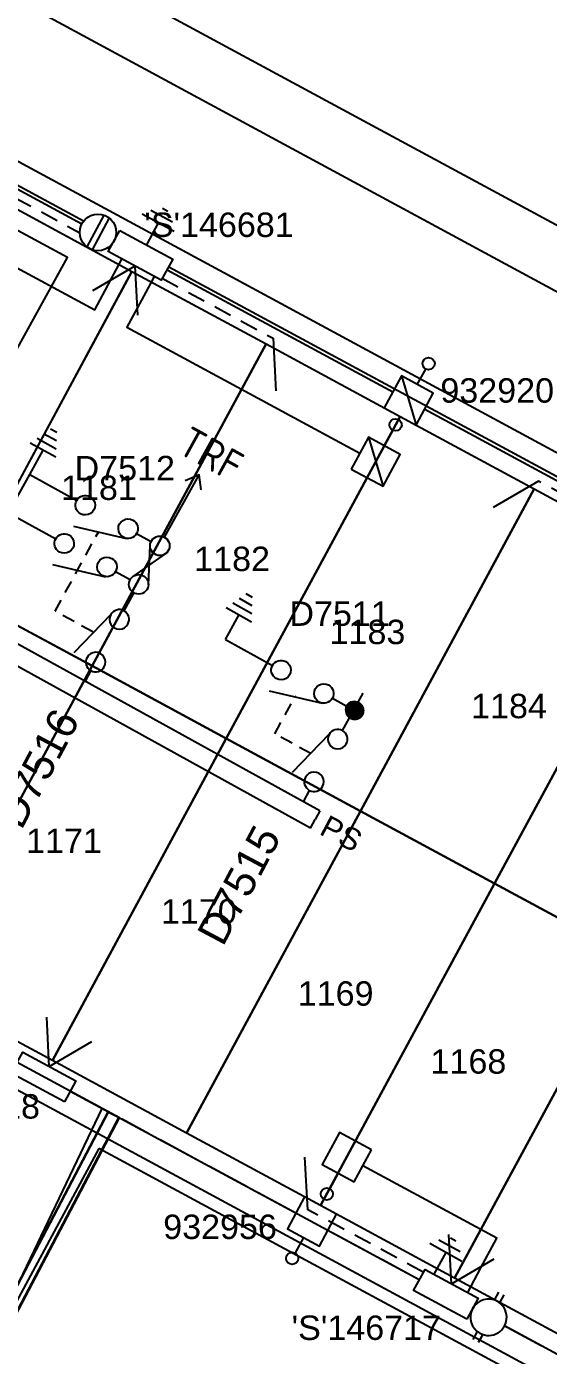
# Model space of a CAD drawing. Header units: metres. Extents: x 303507 to 304452, y 6274483 to 6275961.
# Drawn here: x 304217.1 to 304259.9, y 6274784.9 to 6274893.8 of the extents above; entities that cross this region are included whole.
import ezdxf
from ezdxf.enums import TextEntityAlignment as Align

# ---------------------------------------------------------------- set-up
doc = ezdxf.new("R2010")
doc.units = ezdxf.units.M
doc.header["$LTSCALE"] = 0.7
for name, pattern in [('A', [0]), ('Cable Exist UG', [8.2, 4, -1.2, 1.8, -1.2]), ('CENTERX2', [101.6, 63.5, -12.7, 12.7, -12.7]), ('Dash', [5, 3, -2]), ('IE Trench LV', [6.5, 5, -1.5])]:
    doc.linetypes.add(name, pattern=pattern)
doc.layers.get('0').update_dxf_attribs({"color": 6})
for name, color, linetype in [('_User Miscellaneous11', 7, 'Continuous'), ('_User Miscellaneous4', 7, 'Continuous'), ('_User Miscellaneous7', 150, 'Continuous'), ('_User Miscellaneous8', 7, 'Continuous'), ('_User Miscellaneous9', 8, 'Continuous'), ('Cadastre Developer_SP_NEW', 4, 'Continuous'), ('Cadastre Roads_SP_NEW', 8, 'Continuous'), ('Duct_SP_NEW', 2, 'Continuous'), ('Equip_HV_NEW', 2, 'Continuous'), ('Equip_LV_NEW', 5, 'Continuous'), ('Mains_HV_NEW_U72', 2, 'Continuous'), ('Mains_LV_NEW_R6', 2, 'Continuous'), ('Mains_LV_NEW_T84', 2, 'Continuous'), ('Services_SP_NEW_UG', 2, 'Continuous'), ('SupportsUG_SP_LV_NEW', 2, 'Continuous'), ('SupportsUG_SP_LV_SL_NEW', 2, 'Continuous'), ('Trench_SP_NEW', 2, 'Continuous')]:
    doc.layers.add(name, color=color, linetype=linetype)
doc.layers.add('_User Miscellaneous5', color=7, linetype='Continuous', lineweight=35)
doc.styles.add('ARIAL', font='arial.ttf', dxfattribs={"height": 2})
doc.styles.add('IESYMBOL1', font='isocp.shx')
doc.styles.add('POLE_LABEL', font='arial.ttf')
doc.styles.add('SL_LABEL', font='arial.ttf')
doc.styles.get("Standard").update_dxf_attribs({"font": 'arial.ttf'})
doc.styles.add('style1', font='iso3098b.shx')
doc.styles.add('SWG_LABEL', font='arial.ttf')
doc.styles.add('SWITCH_LABEL', font='arial.ttf', dxfattribs={"height": 2.5})
doc.linetypes.add('Cable New UG', pattern='A,8,-1,["x",style1,S=3.5,R=0,X=0.35,Y=-1],-3.5', length=12.5)
doc.linetypes.add('Cable Z', pattern='A,8,-1,["Z",Standard,S=2.5,R=0,X=0.35,Y=-1.25],-3.5', length=12.5)
doc.linetypes.add('IE Trench HV', pattern='A,8,-2,["/",style1,S=2.5,R=0,X=0.1,Y=-1],-4.5', length=14.5)

# ---------------------------------------------------------------- blocks, each defined once
blk = doc.blocks.new('*U106')
at = {"layer": '_User Miscellaneous7', "lineweight": -3}
blk.add_lwpolyline([(0, -3.03), (0, -1.58)], dxfattribs=at)
blk.add_lwpolyline([(-1.49, -6), (1.49, -6), (1.49, -3.03), (-1.49, -3.03)], close=True, dxfattribs=at)
blk.add_circle((0, -1.08), 0.5, dxfattribs=at)
at = {"layer": '_User Miscellaneous8', "color": 2, "lineweight": -3}
blk.add_lwpolyline([(-1.49, 0), (1.49, 0), (1.49, 2.97), (-1.49, 2.97)], close=True, dxfattribs=at)
at = {"style": 'POLE_LABEL', "flags": 9}
blk.add_attdef('STRUCTURE_PLANT_NUMBER', text='', height=0.2, dxfattribs=at).set_placement((1.64, 1.73), align=Align.MIDDLE_LEFT)
for tag, flags, p in [('STREET_CODE', 9, (1.64, 1.49)), ('OWNED_BY', 9, (1.64, 1.09)), ('COLUMN_TYPE', 9, (1.64, 1.29)), ('OPERATED_BY', 9, (1.64, 0.89)), ('STATE', 9, (1.64, 0.49)), ('MAINTAINED_BY', 9, (1.64, 0.69)), ('USAGE', 9, (1.64, 0.29)), ('LEGEND', 9, (1.64, 0.09)), ('SUBURB', 9, (1.64, -0.31)), ('STREETNAME', 9, (1.64, -0.51)), ('PARENT', 9, (1.64, -0.11)), ('LOCATION', 9, (1.64, -0.71)), ('NOTES', 9, (1.64, -0.91)), ('LABEL_ALIGNMENT', 9, (1.64, -1.11)), ('Z', 1, (1.64, -1.31))]:
    blk.add_attdef(tag, text='', height=0.2, dxfattribs=dict(flags=flags)).set_placement(p, align=Align.MIDDLE_LEFT)
at = {"layer": '_User Miscellaneous5', "style": 'ARIAL', "flags": 8}
blk.add_attdef('ASSET_NUM', text='', height=2, dxfattribs=at).set_placement((2, 3.49), align=Align.MIDDLE_LEFT)
blk = doc.blocks.new('*U66')
at = {"layer": '_User Miscellaneous8', "color": 2}
blk.add_line((0, 0), (0, 1.45), dxfattribs=at)
blk.add_circle((0, 1.95), 0.5, dxfattribs=at)
for tag, p, flags in [('Z', (0, 0), 1), ('OPERATED_BY', (0, -9.61), 9)]:
    blk.add_attdef(tag, p, '', height=0.2, dxfattribs=dict(flags=flags))
at = {"style": 'SL_LABEL', "flags": 9}
blk.add_attdef('STREET_CODE', text='', height=0.2, dxfattribs=at).set_placement((0, -0.2), align=Align.MIDDLE_LEFT)
at = {"flags": 9}
for tag, p in [('CONSTRUCTED_VOLTAGE', (0, -0.4)), ('CONTROL_TYPE', (0, -0.6)), ('LANTERN_PURPOSE', (0, -0.8)), ('LANTERN_TYPE', (0, -1)), ('OPERATING_VOLTAGE', (0, -1.4)), ('ORIENTATION', (0, -1.6)), ('OWNED_BY', (0, -1.8)), ('STATE', (0, -2)), ('NO_PHASES', (0, -1.2)), ('USAGE', (0, -2.2)), ('CEXIST', (0, -2.4)), ('CNEW', (0, -2.6)), ('CNUMBER', (0, -2.8)), ('CREMOVE', (0, -3)), ('CREPLACE', (0, -3.2)), ('LKINGHEIGHT', (0, -3.4)), ('LBRACKET', (0, -3.6)), ('LBRACKETVOCAB', (0, -3.8)), ('LCATEGORY', (0, -4)), ('LCHARGE1', (0, -4.2)), ('LCHARGE1PERCENT', (0, -4.4)), ('LCHARGE2', (0, -4.6)), ('LCHARGE2PERCENT', (0, -4.8)), ('LCHARGE3', (0, -5)), ('LCHARGE3PERCENT', (0, -5.2)), ('LEXIST', (0, -5.4)), ('LLAMP', (0, -5.6)), ('LLAMPVOCAB', (0, -5.8)), ('LMAST', (0, -6)), ('LMASTVOCAB', (0, -6.2)), ('LNEW', (0, -6.4)), ('LANTNUMBER', (0, -6.6)), ('LOUTREACH', (0, -7)), ('LOUTREACHVOCAB', (0, -7.2)), ('LRATECODE', (0, -7.4)), ('LREMOVE', (0, -7.6)), ('SUBURB', (0, -8.6)), ('STREETNAME', (0, -8.8)), ('LREPLACE', (0, -7.8)), ('LTYPE', (0, -8)), ('LTYPEVOCAB', (0, -8.2)), ('LEGEND', (0, -8.4)), ('LOCATION', (0, -9)), ('NOTES', (0, -9.2)), ('MAINTAINED_BY', (0, -9.86))]:
    blk.add_attdef(tag, text='', height=0.2, dxfattribs=at).set_placement(p, align=Align.MIDDLE_LEFT)
blk = doc.blocks.new('*U149')
at = {"layer": '_User Miscellaneous7', "lineweight": -3}
for points in [[(0, -2.73), (0, -1.28)], [(-1.49, -2.73), (1.5, -5.71)]]:
    blk.add_lwpolyline(points, dxfattribs=at)
blk.add_lwpolyline([(-1.49, -5.7), (1.48, -5.7), (1.48, -2.73), (-1.49, -2.73)], close=True, dxfattribs=at)
blk.add_circle((0, -0.78), 0.5, dxfattribs=at)
at = {"layer": '_User Miscellaneous8', "color": 2, "lineweight": -3}
blk.add_lwpolyline([(-1.49, 0), (1.48, 0), (1.48, 2.97), (-1.49, 2.97)], close=True, dxfattribs=at)
blk.add_lwpolyline([(-1.49, 2.97), (1.5, -0.01)], dxfattribs=at)
at = {"style": 'POLE_LABEL', "flags": 9}
blk.add_attdef('STRUCTURE_PLANT_NUMBER', text='', height=0.2, dxfattribs=at).set_placement((1.64, 1.73), align=Align.MIDDLE_LEFT)
for tag, flags, p in [('STREET_CODE', 9, (1.64, 1.48)), ('OWNED_BY', 9, (1.64, 1.09)), ('COLUMN_TYPE', 9, (1.64, 1.29)), ('OPERATED_BY', 9, (1.64, 0.89)), ('STATE', 9, (1.64, 0.49)), ('MAINTAINED_BY', 9, (1.64, 0.69)), ('USAGE', 9, (1.64, 0.29)), ('LEGEND', 9, (1.64, 0.09)), ('SUBURB', 9, (1.64, -0.31)), ('STREETNAME', 9, (1.64, -0.51)), ('PARENT', 9, (1.64, -0.11)), ('LOCATION', 9, (1.64, -0.71)), ('NOTES', 9, (1.64, -0.91)), ('LABEL_ALIGNMENT', 9, (1.64, -1.11)), ('Z', 1, (1.64, -1.31))]:
    blk.add_attdef(tag, text='', height=0.2, dxfattribs=dict(flags=flags)).set_placement(p, align=Align.MIDDLE_LEFT)
at = {"layer": '_User Miscellaneous5', "style": 'ARIAL', "flags": 8}
blk.add_attdef('ASSET_NUM', text='', height=2, dxfattribs=at).set_placement((2, 3.49), align=Align.MIDDLE_LEFT)
blk = doc.blocks.new('*U86')
at = {"lineweight": -3}
blk.add_lwpolyline([(-2.48, 2.49), (2.47, 2.49), (2.47, 0.51), (-2.48, 0.51)], close=True, dxfattribs=at)
for tag, flags, p in [('STREET_CODE', 9, (1.5, 3.5)), ('OWNED_BY', 9, (1.5, 3.3)), ('OPERATED_BY', 9, (1.5, 3.1)), ('STATE', 9, (1.5, 2.7)), ('SUPPORT_TYPE', 9, (1.5, 2.5)), ('MAINTAINED_BY', 9, (1.5, 2.9)), ('USAGE', 9, (1.5, 2.3)), ('LEGEND', 9, (1.5, 2.1)), ('SUBURB', 9, (1.5, 1.7)), ('STREETNAME', 9, (1.5, 1.5)), ('PARENT', 9, (1.5, 1.9)), ('LOCATION', 9, (1.5, 1.3)), ('NOTES', 9, (1.5, 1.1)), ('Z', 1, (1.5, 0.9))]:
    blk.add_attdef(tag, text='', height=0.2, dxfattribs=dict(flags=flags)).set_placement(p, align=Align.MIDDLE_LEFT)
at = {"layer": '_User Miscellaneous4', "style": 'ARIAL', "flags": 8}
blk.add_attdef('ASSET_NUM', text='', height=2, dxfattribs=at).set_placement((2, 5.5), align=Align.MIDDLE_LEFT)
blk = doc.blocks.new('A$C1B2C29DD')
at = {"layer": 'Services_SP_NEW_UG', "color": 2, "flags": 128}
for points in [[(0, 0), (-2.1, 3.44)], [(0, 0), (2.1, 3.44)]]:
    blk.add_lwpolyline(points, dxfattribs=at)
blk = doc.blocks.new('*U80')
at = {"layer": 'Services_SP_NEW_UG', "color": 2, "flags": 128}
blk.add_lwpolyline([(12.5, -0.75), (14.75, 2.93)], dxfattribs=at)
at = {"layer": 'Services_SP_NEW_UG', "color": 2, "linetype": 'Dash', "ltscale": 0.7, "flags": 128}
blk.add_lwpolyline([(2.47, -0.75), (12.5, -0.75)], dxfattribs=at)
blk = doc.blocks.new('*U129')
at = {"layer": 'Services_SP_NEW_UG', "color": 2, "flags": 128}
blk.add_lwpolyline([(-12.82, -0.75), (-15.07, 2.93)], dxfattribs=at)
at = {"layer": 'Services_SP_NEW_UG', "color": 2, "linetype": 'Dash', "ltscale": 0.7, "flags": 128}
blk.add_lwpolyline([(-2.47, -0.75), (-12.82, -0.75)], dxfattribs=at)
blk = doc.blocks.new('*U73')
at = {"layer": 'Services_SP_NEW_UG', "color": 2, "flags": 128}
blk.add_lwpolyline([(12.5, -0.75), (14.75, 2.93)], dxfattribs=at)
at = {"layer": 'Services_SP_NEW_UG', "color": 2, "linetype": 'Dash', "ltscale": 0.7, "flags": 128}
blk.add_lwpolyline([(2.47, -0.75), (12.5, -0.75)], dxfattribs=at)
blk = doc.blocks.new('*U137')
at = {"layer": 'Services_SP_NEW_UG', "color": 2, "flags": 128}
blk.add_lwpolyline([(-13.22, -0.75), (-15.46, 2.93)], dxfattribs=at)
at = {"layer": 'Services_SP_NEW_UG', "color": 2, "linetype": 'Dash', "ltscale": 0.7, "flags": 128}
blk.add_lwpolyline([(-2.47, -0.75), (-13.22, -0.75)], dxfattribs=at)
blk = doc.blocks.new('*U144')
blk.add_wipeout([(-1.06, -0.44), (-1.18, -0.58), (-1.29, -0.74), (-1.37, -0.91), (-1.43, -1.08), (-1.48, -1.27), (-1.49, -1.45), (-1.49, -1.64), (-1.46, -1.83), (-1.41, -2.01), (-1.33, -2.18), (-1.24, -2.34), (-1.12, -2.49), (-0.99, -2.62), (-0.84, -2.74), (-0.68, -2.83), (-0.51, -2.91), (-0.33, -2.96), (-0.14, -2.99), (0.05, -2.99), (0.23, -2.98), (0.42, -2.93), (0.59, -2.87), (0.76, -2.79), (0.92, -2.68), (1.06, -2.56), (1.18, -2.42), (1.29, -2.26), (1.37, -2.09), (1.43, -1.92), (1.48, -1.73), (1.49, -1.55), (1.49, -1.36), (1.46, -1.17), (1.41, -0.99), (1.33, -0.82), (1.24, -0.66), (1.12, -0.51), (0.99, -0.38), (0.84, -0.26), (0.68, -0.17), (0.51, -0.09), (0.33, -0.04), (0.14, -0.01), (-0.05, -0.01), (-0.23, -0.02), (-0.42, -0.07), (-0.59, -0.13), (-0.76, -0.21), (-0.92, -0.32)])
for p, q in [((-1.48, -1.25), (1.48, -1.25)), ((-1.48, -1.75), (1.48, -1.75))]:
    blk.add_line(p, q)
blk.add_circle((0, -1.5), 1.5)
for tag, flags, p in [('ACTUAL_STATUS', 9, (1.5, 0)), ('CONSTRUCTED_VOLTAGE', 9, (1.5, -0.2)), ('OPERATING_VOLTAGE', 9, (1.5, -0.6)), ('ORIENTATION', 9, (1.5, -0.8)), ('STATE', 9, (1.5, -1)), ('NO_PHASES', 9, (1.5, -0.4)), ('SWITCH_TYPE', 9, (1.5, -1.2)), ('OWNED_BY', 9, (1.5, -1.8)), ('OPERATED_BY', 9, (1.5, -2)), ('USAGE', 9, (1.5, -1.4)), ('NOTES', 9, (1.5, -1.6)), ('MAINTAINED_BY', 9, (1.5, -2.2)), ('TYPE', 9, (1.5, -2.6)), ('Z', 1, (1.5, -2.8)), ('NUMBER_OF_PHASES', 9, (1.5, -2.4))]:
    blk.add_attdef(tag, text='', height=0.2, dxfattribs=dict(flags=flags)).set_placement(p, align=Align.MIDDLE_LEFT)
blk = doc.blocks.new('Earth')
for p, q in [((0, -2.04), (0, 0)), ((-1.5, -2.04), (1.5, -2.04)), ((-1, -2.64), (1, -2.64)), ((-0.25, -3.24), (0.25, -3.24))]:
    blk.add_line(p, q)
blk = doc.blocks.new('*U177')
for p, q in [((-1.6, 0), (-1.6, 69.89)), ((-1.6, 69.89), (-0.8, 69.89)), ((0, 69.89), (-0.8, 69.89)), ((0, 0), (0, 69.89)), ((-1.6, 0), (-0.8, 0)), ((0, 0), (-0.8, 0))]:
    blk.add_line(p, q)
at = {"style": 'ARIAL'}
blk.add_attdef('SWG_TYPE', text='', height=1.8, rotation=90, dxfattribs=at).set_placement((-0.8, 70.64), align=Align.MIDDLE_LEFT)
blk.add_attdef('SUB_TYPE', text='', height=1.8, rotation=90, dxfattribs=at).set_placement((-0.8, -0.76), align=Align.MIDDLE_RIGHT)
blk = doc.blocks.new('SWG_SIE_TRF_NOES_NEW')
for p, q in [((7.01, 0.8), (2.79, 1.95)), ((14.68, 0), (20.54, 0))]:
    blk.add_line(p, q)
for points in [[(2.2, 0.01), (1.2, 0.01)], [(19.54, -0.75), (20.54, 0), (19.54, 0.75)], [(7.8, 0), (9.45, 0)]]:
    blk.add_lwpolyline(points)
for points in [[(3, -0.79, 1), (3, 0.81, 1)], [(7, -0.8, 1), (7, 0.8, 1)]]:
    blk.add_lwpolyline(points, format="xyb", close=True)
at = {"flags": 1}
blk.add_attdef('Z', (0, 0), '', height=0.2, dxfattribs=at)
at = {"style": 'SWITCH_LABEL', "flags": 9}
blk.add_attdef('STREET_CODE', text='', height=0.2, dxfattribs=at).set_placement((0, -0.2), align=Align.MIDDLE_LEFT)
at = {"flags": 9}
for tag, p in [('ORIENTATION', (0, -0.4)), ('SUBURB', (0, -1)), ('PARENT', (0, -0.6)), ('USAGE', (0, -0.8)), ('STREETNAME', (0, -1.2)), ('LOCATION', (0, -1.4)), ('NOTES', (0, -1.6))]:
    blk.add_attdef(tag, text='', height=0.2, dxfattribs=at).set_placement(p, align=Align.MIDDLE_LEFT)
blk = doc.blocks.new('SWG_FUSE_NEW')
for points in [[(4.04, 0.73), (1.16, -0.72)], [(4.05, -0.71), (1.16, 0.72)]]:
    blk.add_lwpolyline(points)
for centre in [(0.8, 0), (4.4, 0.01)]:
    blk.add_circle(centre, 0.8)
at = {"style": 'SWITCH_LABEL', "flags": 8}
blk.add_attdef('ASSET_NUM', text='', height=2.5, rotation=179.9544, dxfattribs=at).set_placement((-2.4, 0), align=Align.MIDDLE_LEFT)
for tag, p, flags in [('Z', (0, 0), 1), ('ORIENTATION', (0.04, -4.4), 9), ('USAGE', (0.04, -5.4), 9)]:
    blk.add_attdef(tag, p, '', height=0.2, dxfattribs=dict(flags=flags))
at = {"flags": 9}
for tag, p in [('SUBURB', (0, -2.2)), ('PARENT', (0, -1.6)), ('STREETNAME', (0, -2.4))]:
    blk.add_attdef(tag, text='', height=0.2, dxfattribs=at).set_placement(p, align=Align.MIDDLE_LEFT)
blk = doc.blocks.new('*U196')
at = {"linetype": 'CENTERX2'}
blk.add_blockref('SWG_SIE_TRF_NOES_NEW', (0, 0), dxfattribs=at)
at = {"linetype": 'CENTERX2', "rotation": 180}
blk.add_blockref('SWG_FUSE_NEW', (14.68, 0), dxfattribs=at)
at = {"style": 'IESYMBOL1'}
blk.add_text('TRF', height=2.5, rotation=270.0174, dxfattribs=at).set_placement((22.51, -0.05), align=Align.MIDDLE_CENTER)
blk = doc.blocks.new('SWG_SIE_ES_NEW')
for p, q in [((-6.1, 0.75), (-1.8, 1.97)), ((2.22, -2.29), (4.62, -2.29)), ((2.52, -2.89), (4.32, -2.89)), ((2.83, -3.49), (4.03, -3.49)), ((3.13, -4.09), (3.73, -4.09))]:
    blk.add_line(p, q)
at = {"const_width": 0.8, "flags": 128}
blk.add_lwpolyline([(-9.09, -0.02, 1), (-8.29, -0.02, 1)], format="xyb", close=True, dxfattribs=at)
for points in [[(-5.79, -0.82, -1), (-5.79, 0.78, -1)], [(-1.79, -0.81, -1), (-1.79, 0.79, -1)]]:
    blk.add_lwpolyline(points, format="xyb", close=True)
for points in [[(-6.59, -0.02), (-7.89, -0.02)], [(3.42, -0.01), (-0.99, -0.01)], [(3.42, -0.01), (3.42, -2.29)]]:
    blk.add_lwpolyline(points)
at = {"flags": 1}
blk.add_attdef('Z', (0, 0), '', height=0.2, dxfattribs=at)
at = {"style": 'SWITCH_LABEL', "flags": 9}
blk.add_attdef('STREET_CODE', text='', height=0.2, dxfattribs=at).set_placement((0, -0.2), align=Align.MIDDLE_LEFT)
at = {"flags": 9}
for tag, p in [('ORIENTATION', (0, -0.4)), ('SUBURB', (0, -1)), ('PARENT', (0, -0.6)), ('USAGE', (0, -0.8)), ('STREETNAME', (0, -1.2)), ('LOCATION', (0, -1.4)), ('NOTES', (0, -1.6))]:
    blk.add_attdef(tag, text='', height=0.2, dxfattribs=at).set_placement(p, align=Align.MIDDLE_LEFT)
at = {"style": 'ARIAL', "flags": 8}
blk.add_attdef('ASSET_NUM', text='', height=2, dxfattribs=at).set_placement((-1.81, -3.15), align=Align.MIDDLE_CENTER)
blk = doc.blocks.new('SWG_SIE_SU_NEW')
blk.add_line((5.81, 0.79), (1.59, 1.94))
at = {"linetype": 'A', "lineweight": 0}
for p, q in [((7.98, 0.35), (7.98, -0.37)), ((8.18, -0.58), (8.18, 0.56)), ((8.38, 0.66), (8.38, -0.68)), ((8.58, -0.71), (8.58, 0.69)), ((8.78, 0.66), (8.78, -0.68)), ((8.98, -0.59), (8.98, 0.56)), ((9.18, 0.35), (9.18, -0.38))]:
    blk.add_line(p, q, dxfattribs=at)
at = {"linetype": 'Dash', "ltscale": 0.5}
blk.add_lwpolyline([(3.7, 1.36), (3.7, 4.73), (7.22, 4.73)], dxfattribs=at)
for points in [[(1, 0), (0, 0)], [(6.6, -0.01), (10.1, -0.01)]]:
    blk.add_lwpolyline(points)
for points in [[(1.8, -0.8, 1), (1.8, 0.8, 1)], [(5.8, -0.81, 1), (5.8, 0.79, 1)]]:
    blk.add_lwpolyline(points, format="xyb", close=True)
at = {"linetype": 'A', "lineweight": 0}
blk.add_circle((8.58, -0.01), 0.7, dxfattribs=at)
at = {"style": 'SWG_LABEL', "flags": 8}
blk.add_attdef('ASSET_NUM', text='', height=2, rotation=179.9544, dxfattribs=at).set_placement((-2.4, 0.01), align=Align.MIDDLE_LEFT)
at = {"flags": 1}
blk.add_attdef('Z', (0, 0), '', height=0.2, dxfattribs=at)
at = {"style": 'SWITCH_LABEL', "flags": 9}
blk.add_attdef('STREET_CODE', text='', height=0.2, dxfattribs=at).set_placement((0, 0), align=Align.MIDDLE_LEFT)
at = {"flags": 9}
for tag, p in [('ORIENTATION', (0, -0.2)), ('SUBURB', (0, -0.8)), ('STREETNAME', (0, -1)), ('PARENT', (0, -0.4)), ('USAGE', (0, -0.6)), ('OPERATED_BY', (-0.01, -1.84)), ('OWNED_BY', (0, -1.62)), ('MAINTAINED_BY', (-0.01, -2.05)), ('LOCATION', (0, -1.2)), ('NOTES', (0, -1.4))]:
    blk.add_attdef(tag, text='', height=0.2, dxfattribs=at).set_placement(p, align=Align.MIDDLE_LEFT)
blk = doc.blocks.new('*U174')
for p, q in [((-6.1, 4.33), (-1.8, 5.55)), ((-6.1, 0.75), (-1.8, 1.97)), ((2.22, -2.29), (4.62, -2.29)), ((2.52, -2.89), (4.32, -2.89)), ((2.83, -3.49), (4.03, -3.49)), ((3.13, -4.09), (3.73, -4.09))]:
    blk.add_line(p, q)
at = {"linetype": 'Dash', "ltscale": 0.5, "flags": 128}
blk.add_lwpolyline([(-7.34, 8.78), (-3.81, 8.78), (-3.79, 1.4)], dxfattribs=at)
for points in [[(-5.79, 2.76, -1), (-5.79, 4.36, -1)], [(-1.79, 2.77, -1), (-1.79, 4.37, -1)], [(-5.79, -0.82, -1), (-5.79, 0.78, -1)], [(-1.79, -0.81, -1), (-1.79, 0.79, -1)]]:
    blk.add_lwpolyline(points, format="xyb", close=True)
for points in [[(-6.59, 3.56), (-7.89, 3.56)], [(3.42, 3.57), (-0.99, 3.57)], [(3.42, 3.57), (3.42, -0.01)], [(-6.59, -0.02), (-7.89, -0.02)], [(3.42, -0.01), (-0.99, -0.01)], [(3.42, -0.01), (3.42, -2.29)]]:
    blk.add_lwpolyline(points)
at = {"flags": 1}
blk.add_attdef('Z', (0, 0), '', height=0.2, dxfattribs=at)
at = {"style": 'SWITCH_LABEL', "flags": 9}
blk.add_attdef('STREET_CODE', text='', height=0.2, dxfattribs=at).set_placement((0, -0.2), align=Align.MIDDLE_LEFT)
at = {"flags": 9}
for tag, p in [('ORIENTATION', (0, -0.4)), ('SUBURB', (0, -1)), ('PARENT', (0, -0.6)), ('USAGE', (0, -0.8)), ('STREETNAME', (0, -1.2)), ('LOCATION', (0, -1.4)), ('NOTES', (0, -1.6))]:
    blk.add_attdef(tag, text='', height=0.2, dxfattribs=at).set_placement(p, align=Align.MIDDLE_LEFT)
at = {"style": 'ARIAL', "flags": 8}
blk.add_attdef('ASSET_NUM', text='', height=2, dxfattribs=at).set_placement((-1.81, -3.15), align=Align.MIDDLE_CENTER)
blk = doc.blocks.new('*U173')
blk.add_wipeout([(-1.17, -0.57), (-1.28, -0.72), (-1.36, -0.89), (-1.43, -1.06), (-1.47, -1.25), (-1.49, -1.43), (-1.49, -1.62), (-1.46, -1.81), (-1.41, -1.99), (-1.34, -2.16), (-1.25, -2.32), (-1.13, -2.47), (-1, -2.61), (-0.86, -2.72), (-0.7, -2.82), (-0.53, -2.9), (-0.35, -2.95), (-0.16, -2.99), (0.03, -2.99), (0.21, -2.98), (0.4, -2.94), (0.57, -2.88), (0.74, -2.8), (0.9, -2.69), (1.04, -2.57), (1.17, -2.43), (1.28, -2.28), (1.36, -2.11), (1.43, -1.94), (1.47, -1.75), (1.49, -1.57), (1.49, -1.38), (1.46, -1.19), (1.41, -1.01), (1.34, -0.84), (1.25, -0.68), (1.13, -0.53), (1, -0.39), (0.86, -0.28), (0.7, -0.18), (0.53, -0.1), (0.35, -0.05), (0.16, -0.01), (-0.03, -0.01), (-0.21, -0.02), (-0.4, -0.06), (-0.57, -0.12), (-0.74, -0.2), (-0.9, -0.31), (-1.04, -0.43)])
for p, q in [((-1.47, -1.25), (-2.22, -1.25)), ((-1.47, -1.75), (-2.22, -1.75)), ((1.47, -1.25), (2.22, -1.25)), ((1.47, -1.75), (2.22, -1.75))]:
    blk.add_line(p, q)
blk.add_lwpolyline([(1.49, -1.5, 1), (-1.49, -1.5, 1)], format="xyb", close=True)
for tag, p, flags in [('ORIENTATION', (0, 0), 9), ('Z', (0, 0), 1), ('USAGE', (0, -0.2), 9), ('NOTES', (0, -0.4), 9)]:
    blk.add_attdef(tag, p, '', height=0.2, dxfattribs=dict(flags=flags))

msp = doc.modelspace()

# ---------------------------------------------------------------- linework, layer by layer
at = {"layer": '_User Miscellaneous11'}
for p, q in [((304214.46, 6274786.95), (304223.86, 6274804.83)), ((304223.86, 6274804.83), (304224.29, 6274804.6)), ((304224.71, 6274804.38), (304224.29, 6274804.6)), ((304215.31, 6274786.5), (304224.71, 6274804.38))]:
    msp.add_line(p, q, dxfattribs=at)
at = {"layer": '_User Miscellaneous9', "flags": 128}
msp.add_lwpolyline([(303913.32, 6275059.72), (304337.81, 6274830.36)], dxfattribs=at)
msp.add_lwpolyline([(303880.92, 6274901.55), (303890.25, 6274904.91, 0.189053), (303929.52, 6274939.31, -0.41938), (303939.75, 6274942.46), (303998.42, 6274910.75, 0.052412), (304019.01, 6274902.27), (304044.6, 6274894.75, -0.052412), (304054.27, 6274890.77), (304057.02, 6274889.29, -0.424382), (304059.92, 6274878.9), (304058.99, 6274877.31, 0.105117), (304046.02, 6274838.24), (304039.36, 6274778.44, 0.054998), (304039.19, 6274635.22, 0.424194), (304056.75, 6274621.61, 0.088219), (304224.64, 6274677, 0.037313), (304241.77, 6274687.96), (304302.31, 6274733.74, 0.545911), (304300.21, 6274761.33), (304152.92, 6274840.91, -0.414214), (304148.88, 6274854.46), (304172.41, 6274898.01, -0.414214), (304182.57, 6274901.05), (304330.33, 6274821.21)], format="xyb", dxfattribs=at)
at = {"layer": 'Cadastre Developer_SP_NEW'}
for p, q in [((304225.78, 6274873.72), (304211.52, 6274847.33)), ((304211.52, 6274847.33), (304225.78, 6274873.72)), ((304236.78, 6274867.78), (304222.51, 6274841.39)), ((304222.51, 6274841.39), (304236.78, 6274867.78)), ((304247.77, 6274861.84), (304233.51, 6274835.45)), ((304233.51, 6274835.45), (304247.77, 6274861.84)), ((304258.77, 6274855.9), (304244.51, 6274829.5)), ((304244.51, 6274829.5), (304258.77, 6274855.9)), ((304269.77, 6274849.96), (304255.51, 6274823.56)), ((304255.51, 6274823.56), (304269.77, 6274849.96)), ((304211.52, 6274847.33), (304222.51, 6274841.39)), ((304222.51, 6274841.39), (304211.52, 6274847.33)), ((304208.25, 6274815), (304222.51, 6274841.39)), ((304222.51, 6274841.39), (304208.25, 6274815)), ((304222.51, 6274841.39), (304233.51, 6274835.45)), ((304233.51, 6274835.45), (304222.51, 6274841.39)), ((304219.25, 6274809.05), (304233.51, 6274835.45)), ((304233.51, 6274835.45), (304219.25, 6274809.05)), ((304233.51, 6274835.45), (304244.51, 6274829.5)), ((304244.51, 6274829.5), (304233.51, 6274835.45)), ((304230.25, 6274803.11), (304244.51, 6274829.5)), ((304244.51, 6274829.5), (304230.25, 6274803.11)), ((304244.51, 6274829.5), (304255.51, 6274823.56)), ((304255.51, 6274823.56), (304244.51, 6274829.5)), ((304241.25, 6274797.17), (304255.51, 6274823.56)), ((304255.51, 6274823.56), (304241.25, 6274797.17)), ((304255.51, 6274823.56), (304266.5, 6274817.62)), ((304266.5, 6274817.62), (304255.51, 6274823.56)), ((304252.24, 6274791.23), (304266.5, 6274817.62)), ((304266.5, 6274817.62), (304252.24, 6274791.23))]:
    msp.add_line(p, q, dxfattribs=at)
at = {"layer": 'Cadastre Roads_SP_NEW', "color": 4}
for p, q in [((304214.78, 6274879.67), (304225.78, 6274873.72)), ((304225.78, 6274873.72), (304236.78, 6274867.78)), ((304236.78, 6274867.78), (304247.77, 6274861.84)), ((304247.77, 6274861.84), (304258.77, 6274855.9)), ((304258.77, 6274855.9), (304269.77, 6274849.96)), ((304219.25, 6274809.05), (304208.25, 6274815)), ((304230.25, 6274803.11), (304219.25, 6274809.05)), ((304241.25, 6274797.17), (304230.25, 6274803.11)), ((304252.24, 6274791.23), (304241.25, 6274797.17)), ((304263.24, 6274785.28), (304252.24, 6274791.23))]:
    msp.add_line(p, q, dxfattribs=at)
msp.add_lwpolyline([(303911.49, 6275065.95), (303915.13, 6275063.98), (303983.77, 6275026.93), (304340.12, 6274834.62)], dxfattribs=at)
at = {"layer": 'Duct_SP_NEW'}
for p, q in [((304214.43, 6274786.96), (304223.83, 6274804.85)), ((304223.83, 6274804.85), (304224.29, 6274804.6)), ((304224.75, 6274804.36), (304224.29, 6274804.6)), ((304215.35, 6274786.48), (304224.75, 6274804.36))]:
    msp.add_line(p, q, dxfattribs=at)
at = {"layer": 'Mains_HV_NEW_U72', "color": 2, "linetype": 'Cable New UG', "flags": 128}
msp.add_lwpolyline([(304102.37, 6274744.89), (304107.44, 6274731), (304092.2, 6274725.41), (304093.72, 6274721.23), (304189.49, 6274757.54, 0.035956), (304195.65, 6274760.65, 0.134671), (304206.51, 6274771.98), (304214.47, 6274786.67), (304223.37, 6274805.17)], format="xyb", dxfattribs=at)
at = {"layer": 'Mains_LV_NEW_R6', "color": 2, "linetype": 'Cable Z', "flags": 128}
for points in [[(304207.08, 6274879.02), (304222.72, 6274870.58), (304224.96, 6274874.73)], [(304227.6, 6274873.31), (304226.91, 6274872.03)], [(304226.91, 6274872.03), (304225.36, 6274869.15), (304244.47, 6274858.84)], [(304254.4, 6274792.08), (304255.7, 6274794.5), (304244.7, 6274800.44)], [(304253.31, 6274790.06), (304254.4, 6274792.08)]]:
    msp.add_lwpolyline(points, dxfattribs=at)
at = {"layer": 'Mains_LV_NEW_T84', "color": 2, "linetype": 'Cable New UG', "flags": 128}
for points in [[(304200.15, 6274876.53), (304199.44, 6274876.92), (304204.89, 6274887.02), (304224.44, 6274876.46)], [(304228.8, 6274874.11), (304268.44, 6274852.71)], [(304249.34, 6274791.08), (304238.35, 6274797.01), (304220.7, 6274806.53)], [(304273.06, 6274777.16), (304272.1, 6274775.38), (304236.92, 6274794.37), (304223.06, 6274801.85)], [(304271.35, 6274779.2), (304253.7, 6274788.73)]]:
    msp.add_lwpolyline(points, dxfattribs=at)
msp.add_lwpolyline([(304223.06, 6274801.85), (304214.71, 6274786.4), (304207.49, 6274773.01, -0.180045), (304189.91, 6274757.61), (304186.34, 6274756.26), (304186.34, 6274756.26)], format="xyb", dxfattribs=at)
at = {"layer": 'Trench_SP_NEW', "linetype": 'IE Trench HV', "flags": 128}
for points in [[(304205.79, 6274886.2), (304224.3, 6274876.21)], [(304228.66, 6274873.86), (304247.18, 6274863.87)], [(304249.79, 6274862.44), (304268.3, 6274852.45)], [(304224.75, 6274804.36), (304220.71, 6274806.54)]]:
    msp.add_lwpolyline(points, dxfattribs=at)
at = {"layer": 'Trench_SP_NEW', "linetype": 'IE Trench LV', "flags": 128}
for points in [[(304239.22, 6274796.54), (304224.97, 6274804.24)], [(304249.34, 6274791.08), (304241.83, 6274795.13)], [(304271.35, 6274779.2), (304253.7, 6274788.73)]]:
    msp.add_lwpolyline(points, dxfattribs=at)

# ---------------------------------------------------------------- block references
at = {"layer": 'Equip_HV_NEW', "linetype": 'Continuous'}
ref = msp.add_blockref('*U177', (304241.19, 6274829.51), dxfattribs=dict(at, rotation=61.13005155149344))
ref.add_attrib('SUB_TYPE', 'PS', dxfattribs={"layer": '0', "height": 1.8, "rotation": 332, "style": 'ARIAL'}).set_placement((304241.47, 6274828.45), align=Align.MIDDLE_LEFT)
ref.add_attrib('SWG_TYPE', '8DJH RTRR-C', dxfattribs={"layer": '0', "height": 1.8, "rotation": 332, "style": 'ARIAL'}).set_placement((304178.95, 6274862.92), align=Align.MIDDLE_RIGHT)
ref = msp.add_blockref('*U174', (304220.38, 6274855.42), dxfattribs=dict(at, rotation=151.1300515514935))
ref.add_attrib('ASSET_NUM', 'D7512', dxfattribs={"layer": '0', "height": 2, "style": 'ARIAL'}).set_placement((304225.19, 6274857.61), align=Align.MIDDLE_CENTER)
ref = msp.add_blockref('*U196', (304221.36, 6274839.08), dxfattribs=dict(at, rotation=61.13005155149344))
ref.add_attrib('ASSET_NUM', 'D7516', dxfattribs={"layer": '0', "height": 2.5, "rotation": 62, "style": 'SWG_LABEL'}).set_placement((304215.61, 6274828.46), align=Align.MIDDLE_LEFT)
ref = msp.add_blockref('SWG_SIE_ES_NEW', (304236.43, 6274841.91), dxfattribs=dict(at, rotation=151.1300515514935))
ref.add_attrib('ASSET_NUM', 'D7511', dxfattribs={"layer": '0', "height": 2, "style": 'ARIAL'}).set_placement((304246.92, 6274845.68), align=Align.MIDDLE_RIGHT)
ref = msp.add_blockref('SWG_SIE_SU_NEW', (304239.84, 6274830.32), dxfattribs=dict(at, rotation=61.13005155149344))
ref.add_attrib('ASSET_NUM', 'D7515', dxfattribs={"layer": '0', "height": 2.5, "rotation": 62, "style": 'SWG_LABEL'}).set_placement((304232.13, 6274818.9), align=Align.MIDDLE_LEFT)
at = {"layer": 'Equip_LV_NEW', "lineweight": 0}
for p, rotation in [((304226.96, 6274875.91), 151.6426605370362), ((304250.54, 6274791.54), 151.0821991855993)]:
    msp.add_blockref('Earth', p, dxfattribs=dict(at, rotation=rotation))
at = {"layer": 'Services_SP_NEW_UG'}
for name, p, rotation in [('*U80', (304225.77, 6274873.71), 151.6426605195746), ('*U129', (304225.72, 6274873.68), 151.6426605217746), ('*U73', (304269.76, 6274849.95), 151.6426605219918), ('*U137', (304252.18, 6274791.21), 331.6426605207255)]:
    msp.add_blockref(name, p, dxfattribs=dict(at, rotation=rotation))
at = {"layer": 'Services_SP_NEW_UG', "color": 2}
for p, rotation in [((304226.02, 6274874.16), 151.6426605397483), ((304219, 6274808.58), 331.6426605167223), ((304251.99, 6274790.77), 331.6426605167223)]:
    msp.add_blockref('A$C1B2C29DD', p, dxfattribs=dict(at, rotation=rotation))
at = {"layer": 'SupportsUG_SP_LV_NEW'}
ref = msp.add_blockref('*U86', (304219.24, 6274809.03), dxfattribs=dict(at, rotation=151.6426605259221))
ref.add_attrib('ASSET_NUM_001', '146718', (304208.91, 6274804.3), dxfattribs={"layer": '_User Miscellaneous4', "height": 2, "style": 'ARIAL'})
at = {"layer": 'SupportsUG_SP_LV_SL_NEW', "ltscale": 0.5}
for p, rotation in [((304249.18, 6274864.45), 331.6415058497902), ((304239.84, 6274794.56), 151.642660499885)]:
    msp.add_blockref('*U66', p, dxfattribs=dict(at, rotation=rotation))
ref = msp.add_blockref('*U149', (304247.77, 6274861.84), dxfattribs=dict(at, rotation=331.6415058497902))
ref.add_attrib('ASSET_NUM_001', '932920', (304251.07, 6274862.97), dxfattribs={"layer": '_User Miscellaneous5', "height": 2, "style": 'ARIAL'})
ref = msp.add_blockref('*U106', (304241.25, 6274797.17), dxfattribs=dict(at, rotation=151.642660499885))
ref.add_attrib('ASSET_NUM_001', '932956', (304228.34, 6274794.43), dxfattribs={"layer": '_User Miscellaneous5', "height": 2, "style": 'ARIAL'})

# ---------------------------------------------------------------- texts
at = {"layer": 'Cadastre Developer_SP_NEW', "style": 'ARIAL'}
for s, p in [('1181', (304223.07, 6274855)), ('1182', (304233.99, 6274849.17)), ('1183', (304245.09, 6274843.18)), ('1184', (304256.7, 6274837.11)), ('1171', (304220.2, 6274826.06)), ('1170', (304231.26, 6274820.28)), ('1169', (304242.48, 6274813.55)), ('1168', (304253.37, 6274807.98))]:
    msp.add_text(s, height=2, dxfattribs=at).set_placement(p, align=Align.CENTER)

# ---------------------------------------------------------------- next in the draw order: block references
at = {"layer": 'Equip_LV_NEW', "lineweight": 0, "rotation": 241.6426605187682}
msp.add_blockref('*U144', (304224.31, 6274876.21), dxfattribs=at)
at = {"layer": 'Equip_LV_NEW', "linetype": 'Cable Exist UG', "lineweight": 0, "ltscale": 0.5, "rotation": 61.57705188730418}
msp.add_blockref('*U173', (304253.7, 6274788.73), dxfattribs=at)

# ---------------------------------------------------------------- next in the draw order: linework, layer by layer
at = {"layer": 'Mains_HV_NEW_U72', "color": 2, "linetype": 'Cable New UG', "flags": 128}
msp.add_lwpolyline([(304211.08, 6274857.87), (304220.5, 6274874.87), (304180.2, 6274896.65), (304179.16, 6274897.21), (304173.3, 6274895.46), (304149.15, 6274850.77), (304151.13, 6274844.16), (304224.04, 6274804.76)], dxfattribs=at)

# ---------------------------------------------------------------- next in the draw order: block references
at = {"layer": 'SupportsUG_SP_LV_NEW'}
ref = msp.add_blockref('*U86', (304225.77, 6274873.72), dxfattribs=dict(at, rotation=331.6426605199078))
ref.add_attrib('ASSET_NUM_001', "'S'146681", (304226.79, 6274876.55), dxfattribs={"layer": '_User Miscellaneous4', "height": 2, "style": 'ARIAL'})
ref = msp.add_blockref('*U86', (304252.23, 6274791.22), dxfattribs=dict(at, rotation=151.6426605211186))
ref.add_attrib('ASSET_NUM_001', "'S'146717", (304238.87, 6274786.16), dxfattribs={"layer": '_User Miscellaneous4', "height": 2, "style": 'ARIAL'})

doc.saveas('drawing.dxf')
